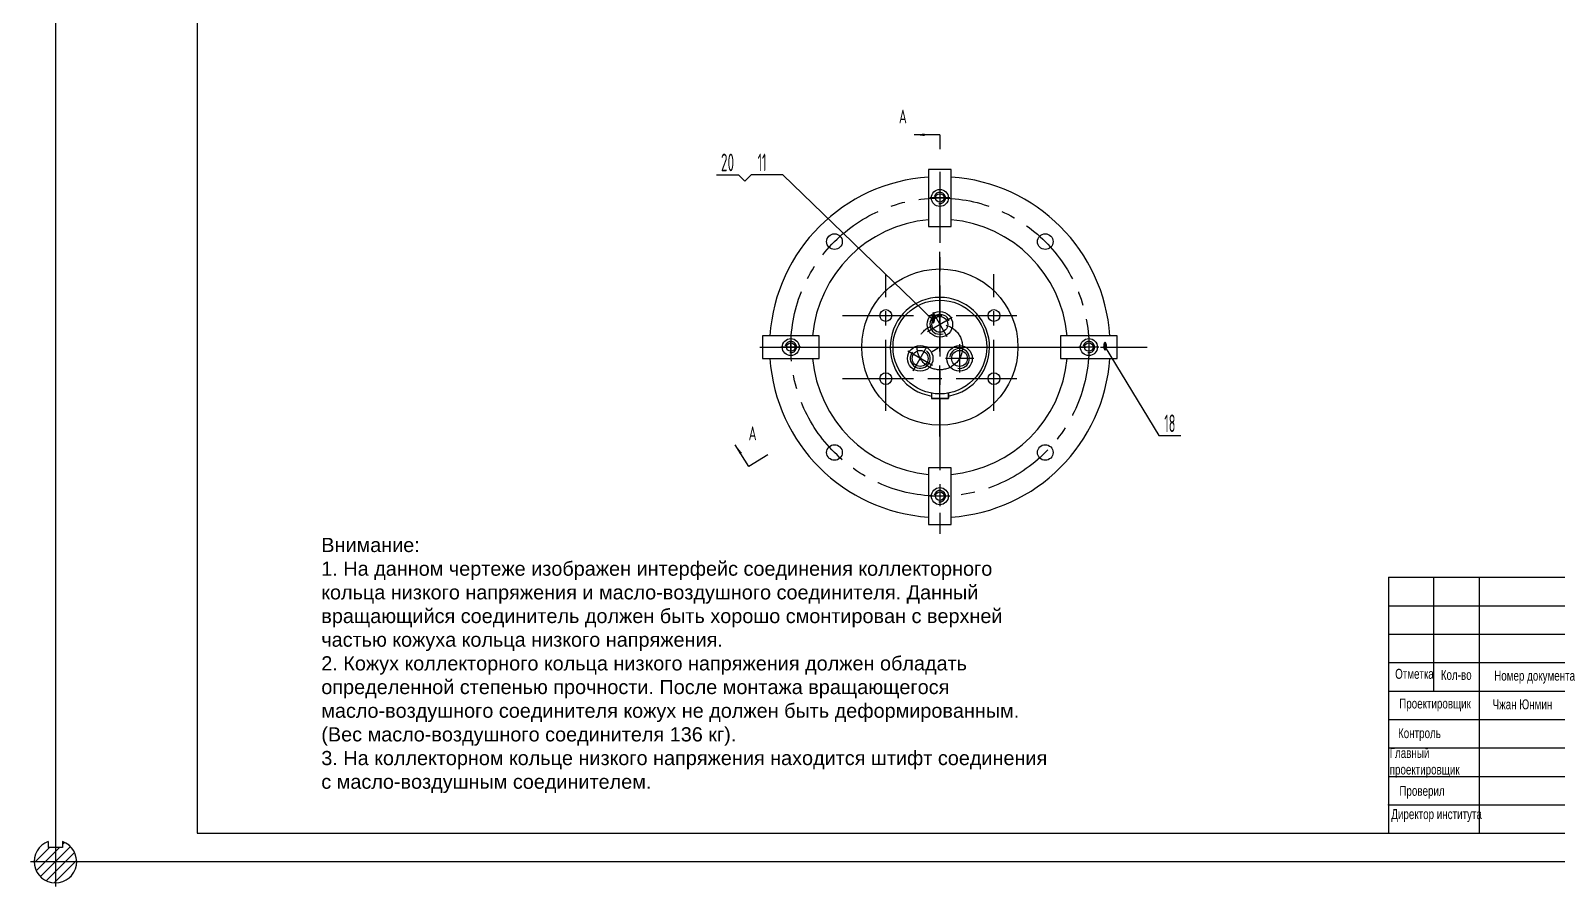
# Model space of a CAD drawing. Header units: millimetres. Extents: x -17 to 1680, y -46 to 1188.
# Drawn here: x -17 to 1058, y -17 to 585 of the extents above; entities that cross this region are included whole.
import ezdxf
from ezdxf.enums import TextEntityAlignment as Align

# ---------------------------------------------------------------- set-up
doc = ezdxf.new("R2010")
doc.units = ezdxf.units.MM
doc.header["$LTSCALE"] = 40
doc.linetypes.add('G', pattern=[2, 1.25, -0.25, 0.25, -0.25])
for name, color, linetype in [('01', 7, 'Continuous'), ('02', 1, 'Continuous'), ('05', 4, 'G'), ('10', 1, 'Continuous'), ('11', 3, 'Continuous'), ('THICK', 7, 'Continuous')]:
    doc.layers.add(name, color=color, linetype=linetype)
doc.styles.get("Standard").update_dxf_attribs({"font": 'isocp', "width": 0.707, "bigfont": 'intecad.shx'})

# ---------------------------------------------------------------- blocks, each defined once
blk = doc.blocks.new('*U1', base_point=(263.8, 229.3))
at = {"layer": '01'}
for radius in [9, 5.6]:
    blk.add_circle((263.8, 229.3), radius, dxfattribs=at)
at = {"layer": '02'}
blk.add_arc((263.8, 229.3), 7, 260, 170, dxfattribs=at)
at = {"layer": '05'}
for p, q in [((263.8, 239.3), (263.8, 219.3)), ((273.8, 229.3), (253.8, 229.3))]:
    blk.add_line(p, q, dxfattribs=at)
blk = doc.blocks.new('*U7')
at = {"layer": '10', "linetype": 'Continuous'}
h = blk.add_hatch(dxfattribs=at)
h.set_pattern_fill('_U', color=256, scale=5, angle=45, style=0, pattern_type=0)
h.set_pattern_definition([(45, (0, 0), (-3.5355, 3.5355), [])])
h.paths.add_polyline_path([(-5, 10), (-5, 14.1, 5.828427), (5, 14.1), (5, 10)])
at = {"layer": '01'}
for p, q in [((-5, 14.1), (-5, 10)), ((5, 14.1), (5, 10)), ((5, 10), (-5, 10))]:
    blk.add_line(p, q, dxfattribs=at)
blk.add_arc((0, 0), 15, 109.4712, 70.5288, dxfattribs=at)
at = {"layer": '05'}
for p, q in [((0, 17.5), (0, -17.5)), ((-17.5, 0), (17.5, 0))]:
    blk.add_line(p, q, dxfattribs=at)
blk = doc.blocks.new('*U11', base_point=(1123.9, 775.5))
at = {"layer": '01'}
for radius in [6, 3]:
    blk.add_circle((1123.9, 775.5), radius, dxfattribs=at)
at = {"layer": '02'}
blk.add_arc((1123.9, 775.5), 4, 260, 170, dxfattribs=at)
at = {"layer": '05'}
for p, q in [((1130.9, 775.5), (1116.9, 775.5)), ((1123.9, 782.5), (1123.9, 768.5))]:
    blk.add_line(p, q, dxfattribs=at)
blk = doc.blocks.new('*U29')
at = {"layer": '01'}
for points in [[(25, 292), (25, 5)], [(25, 5), (415, 5)]]:
    blk.add_lwpolyline(points, dxfattribs=at)
at = {"layer": '02'}
for points in [[(0, 297), (0, 0)], [(0, 0), (420, 0)]]:
    blk.add_lwpolyline(points, dxfattribs=at)

msp = doc.modelspace()

# ---------------------------------------------------------------- linework, layer by layer
at = {"layer": '01'}
for p, q in [((623.1015, 511.83), (623.1015, 501.83)), ((623.1015, 372.3468), (623.1015, 362.3468)), ((621.9956, 361.6553), (617.7663, 359.011)), ((617.1015, 329.8968), (617.1015, 326.0468)), ((617.1015, 329.8968), (617.1015, 326.3468)), ((617.1015, 326.3468), (629.1015, 326.3468)), ((617.1015, 326.0468), (629.1015, 326.0468)), ((629.1015, 326.0468), (629.1015, 329.8968)), ((629.1015, 329.8968), (629.1015, 326.3468)), ((501.9015, 286.5701), (488.5995, 278.2534))]:
    msp.add_line(p, q, dxfattribs=at)
for points in [[(631.1015, 447.347), (631.1015, 487.347), (615.1015, 487.347), (615.1015, 447.347)], [(498.1012, 354.3468), (538.1012, 354.3468), (538.1012, 370.3468), (498.1012, 370.3468)], [(708.1017, 354.3468), (748.1017, 354.3468), (748.1017, 370.3468), (708.1017, 370.3468)], [(631.1015, 237.3465), (631.1015, 277.3465), (615.1015, 277.3465), (615.1015, 237.3465)]]:
    msp.add_lwpolyline(points, close=True, dxfattribs=at)
for centre, radius in [((548.8551, 436.5932), 5.5), ((697.3479, 436.5932), 5.5), ((623.1015, 362.3468), 55), ((623.1015, 362.3468), 33), ((548.8551, 288.1004), 5.5), ((697.3479, 288.1004), 5.5)]:
    msp.add_circle(centre, radius, dxfattribs=at)
at = {"layer": '01', "color": 7, "linetype": 'Continuous'}
for centre in [(585.0015, 384.5668), (661.2015, 384.5668), (585.0015, 340.1268), (661.2015, 340.1268)]:
    msp.add_circle(centre, 4.15, dxfattribs=at)
for radius, start, end in [(120.0003, 93.8225454, 176.1774546), (120.0003, 3.8225454, 86.1774546), (90.0003, 95.0996741, 174.9003259), (90.0003, 5.0996741, 84.9003259), (120.0003, 183.8225454, 266.1774546), (90.0003, 185.0996741, 264.9003259), (90.0003, 275.0996741, 354.9003259), (120.0003, 273.8225454, 356.1774546)]:
    msp.add_arc((623.1015, 362.3468), radius, start, end, dxfattribs=at)
at = {"layer": '01'}
msp.add_arc((623.1015, 362.3468), 35, 279.8708896, 260.1291104, dxfattribs=at)
at = {"layer": '02'}
for p, q in [((623.1015, 511.83), (605.1015, 511.83)), ((465.757, 483.7037), (481.257, 483.7037)), ((481.257, 483.7037), (485.6764, 479.2843)), ((485.6764, 479.2843), (490.0958, 483.7037)), ((512.4301, 483.7037), (490.0958, 483.7037)), ((618.3863, 381.3678), (512.4301, 483.7037)), ((739.4925, 362.3468), (777.3795, 299.9994)), ((488.6022, 278.249), (478.9992, 293.4734)), ((777.3795, 299.9994), (792.8795, 299.9994))]:
    msp.add_line(p, q, dxfattribs=at)
for points in [[(605.1015, 511.83, 0, 1.8, 0), (612.3015, 511.83, 0, 0, 0)], [(478.9992, 293.4734, 0, 1.8, 0), (482.8404, 287.3836, 0, 0, 0)]]:
    msp.add_lwpolyline(points, format="xyseb", dxfattribs=at)
at = {"layer": '05'}
for p, q in [((623.1015, 485.6901), (623.1015, 230.8175)), ((623.1015, 299.3092), (623.1015, 429.7867)), ((522.7709, 362.3468), (723.432, 362.3468))]:
    msp.add_line(p, q, dxfattribs=at)
at = {"layer": '05', "color": 4, "linetype": 'G'}
for p, q in [((585.0015, 317.5166), (585.0015, 413.692)), ((661.2015, 317.5166), (661.2015, 413.692)), ((554.509, 384.5668), (677.3617, 384.5668)), ((496.2264, 362.3468), (769.0676, 362.3468)), ((553.3753, 362.3468), (699.0072, 362.3468)), ((562.0816, 362.3468), (598.9995, 362.3468)), ((554.509, 340.1268), (677.3617, 340.1268))]:
    msp.add_line(p, q, dxfattribs=at)
for radius in [105.0003, 16]:
    msp.add_circle((623.1015, 362.3468), radius, dxfattribs=at)
at = {"layer": 'THICK'}
for p, q in [((939.1445, 200.2139), (939.1445, 20)), ((939.1445, 200.2139), (1660, 200.2139)), ((971.1722, 200.127), (971.1722, 200.2139)), ((971.1825, 120.1188), (971.1825, 200.2139)), ((1003.2205, 20), (1003.2205, 200.2139)), ((939.1445, 140.1426), (1179.4297, 140.1426)), ((939.1445, 120.1188), (1179.4297, 120.1188)), ((939.1445, 20), (1660, 20))]:
    msp.add_line(p, q, dxfattribs=at)
at = {"layer": 'THICK', "color": 3}
for p, q in [((939.1445, 180.1901), (1179.4297, 180.1901)), ((939.1445, 160.1663), (1179.4297, 160.1663)), ((939.1445, 100.0951), (1179.4297, 100.0951)), ((939.1445, 80.0713), (1179.4297, 80.0713)), ((939.1445, 60.0475), (1179.4297, 60.0475)), ((939.1445, 40.0238), (1179.4297, 40.0238))]:
    msp.add_line(p, q, dxfattribs=at)
for p in [(939.1445, 40.0238), (939.1445, 20)]:
    msp.add_point(p, dxfattribs=at)

# ---------------------------------------------------------------- block references
for p, rotation in [((623.1015, 378.3468), 120.0000000000012), ((609.2451, 354.3468), 239.9999999999987)]:
    msp.add_blockref('*U1', p, dxfattribs=dict(rotation=rotation))
msp.add_blockref('*U1', (636.9579, 354.3468))
at = {"layer": '01'}
msp.add_blockref('*U7', (0, 0), dxfattribs=at)
at = {"layer": '02'}
for p in [(623.1173, 467.3451), (518.1012, 362.3468), (728.1017, 362.3468), (623.1173, 257.3465)]:
    msp.add_blockref('*U11', p, dxfattribs=at)
at = {"layer": '11', "xscale": 4, "yscale": 4, "zscale": 4}
msp.add_blockref('*U29', (0, 0), dxfattribs=at)

# ---------------------------------------------------------------- texts
at = {"layer": '02', "width": 0.605172}
for p, p2 in [((616.8863, 378.8678), (619.8863, 378.8678)), ((737.9925, 359.8468), (740.9925, 359.8468))]:
    msp.add_text('\\M+5A1F1', height=5, dxfattribs=at).set_placement(p, p2, align=Align.FIT)
at = {"layer": '11', "width": 0.707}
for p in [(594.244, 516.8974), (488.3727, 293.7591)]:
    msp.add_text('A', height=9.8, dxfattribs=at).set_placement(p, align=Align.BOTTOM_LEFT)
at = {"layer": '11'}
for s, width, p, p2 in [('20', 0.600864, (468.857, 486.2037), (478.157, 486.2037)), ('11', 0.582235, (494.7838, 486.2037), (500.9078, 486.2037)), ('18', 0.606, (781.1926, 302.4994), (789.0664, 302.4994))]:
    msp.add_text(s, height=12.37437, dxfattribs=dict(at, width=width)).set_placement(p, p2, align=Align.FIT)
at = {"layer": '11', "attachment_point": 1}
for s, insert, char_height in [('{\\fArial|b0|i0|c204|p34;\\W1;Внимание:\\P1. На данном чертеже изображен интерфейс соединения коллекторного\\Pкольца низкого напряжения и масло-воздушного соединителя. Данный\\Pвращающийся соединитель должен быть хорошо смонтирован с верхней \\Pчастью кожуха кольца низкого напряжения.\\P2. Кожух коллекторного кольца низкого напряжения должен обладать\\Pопределенной степенью прочности. После монтажа вращающегося\\Pмасло-воздушного соединителя кожух не должен быть деформированным.\\P(Вес масло-воздушного соединителя 136 кг).\\P3. На коллекторном кольце низкого напряжения находится штифт соединения\\Pс масло-воздушным соединителем.}', (187.3437, 227.9843), 10), ('{\\fArial|b0|i0|c204|p34;\\C0;Кол-во}', (975.9985, 134.9754), 7), ('{\\fArial|b0|i0|c204|p34;\\C0;Номер документа}', (1013.6063, 134.4118), 7), ('{\\fArial|b0|i0|c204|p34;\\C0;Чжан Юнмин}', (1012.4917, 114.2305), 7), ('{\\fArial|b0|i0|c204|p34;\\C0;Проверил}', (946.8242, 53.3293), 7), ('{\\fArial|b0|i0|c204|p34;\\C0;Директор института}', (941.123, 36.9526), 7)]:
    msp.add_mtext(s, dxfattribs=dict(at, insert=insert, char_height=char_height))
at = {"layer": '11', "char_height": 7, "attachment_point": 1}
for s, insert, width in [('{\\fArial|b0|i0|c204|p34;\\C0;Отметка}', (943.8439, 135.7269), 0.188038), ('{\\fArial|b0|i0|c204|p34;\\C0;Проектировщик}', (946.7073, 114.824), 0.296996), ('{\\fArial|b0|i0|c204|p34;\\C0;Контроль}', (945.8767, 93.9589), 0.237552), ('{\\fArial|b0|i0|c204|p34;\\C0;Главный\\Pпроектировщик}', (940, 80), 3.736068)]:
    msp.add_mtext(s, dxfattribs=dict(at, insert=insert, width=width))

doc.saveas('drawing.dxf')
